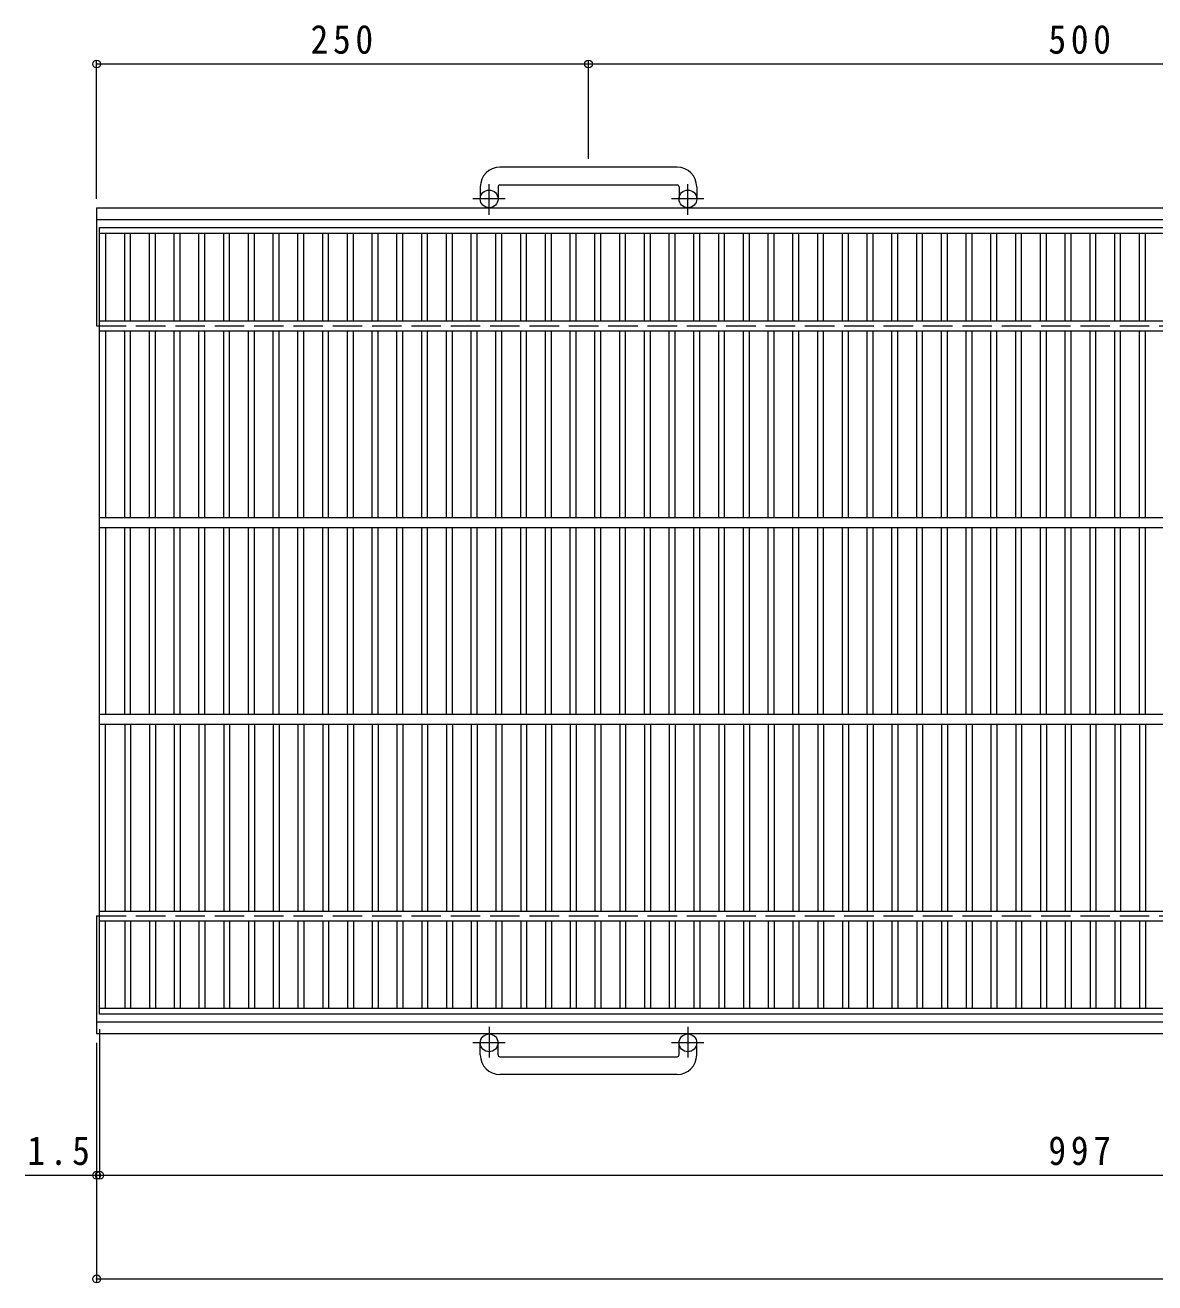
# Model space of a CAD drawing. Units: millimetres, scale not verified. Extents: x -878 to 881, y -687 to 549.
# Drawn here: x -878 to -304, y -212 to 428 of the extents above; entities that cross this region are included whole.
import ezdxf

# ---------------------------------------------------------------- set-up
doc = ezdxf.new("R2010")
doc.units = ezdxf.units.MM
doc.header["$LTSCALE"] = 5
doc.header["$PDMODE"] = 32
doc.header["$PDSIZE"] = 4
doc.linetypes.add('CHAIN1', pattern=[8, 5, -1, 1, -1])
doc.linetypes.add('DASHED3', pattern=[4, 3, -1])
for name, color, linetype, lineweight in [('A-1_ピット', 2, 'Continuous', 9), ('A-2_蓋', 3, 'Continuous', 9), ('A-4_寸法', 7, 'Continuous', 9)]:
    doc.layers.add(name, color=color, linetype=linetype, lineweight=lineweight)
doc.styles.add('ＭＳ ゴシック', font='')
doc.styles.get('ＭＳ ゴシック').set_extended_font_data('MS Gothic')

msp = doc.modelspace()

# ---------------------------------------------------------------- linework, layer by layer
at = {"layer": 'A-1_ピット'}
for p, q in [((-546.351, 355.533), (-636.351, 355.533)), ((-646.351, 345.532), (-646.351, 339.433)), ((-637.352, 345.532), (-637.352, 339.433)), ((-636.351, 346.533), (-546.351, 346.533)), ((-545.352, 345.532), (-545.352, 339.433)), ((-536.351, 345.532), (-536.351, 339.433)), ((-841.351, 334.933), (-841.351, 274.933)), ((-841.351, 334.933), (259.356, 334.933)), ((-841.351, 328.933), (259.356, 328.933)), ((-841.351, -25.068), (-841.351, -85.067)), ((259.356, -79.067), (-841.351, -79.067)), ((259.356, -85.067), (-841.351, -85.067)), ((-646.351, -95.667), (-646.351, -89.567)), ((-637.352, -95.667), (-637.352, -89.567)), ((-545.352, -95.667), (-545.352, -89.567)), ((-536.351, -95.667), (-536.351, -89.567)), ((-636.351, -96.667), (-546.351, -96.667)), ((-546.351, -105.667), (-636.351, -105.667))]:
    msp.add_line(p, q, dxfattribs=at)
at = {"layer": 'A-1_ピット', "linetype": 'CHAIN1'}
for p, q in [((-641.852, 331.325), (-641.852, 346.923)), ((-540.851, 331.325), (-540.851, 346.923)), ((-633.689, 339.433), (-650.096, 339.433)), ((-532.689, 339.433), (-549.096, 339.433)), ((-641.852, -81.46), (-641.852, -97.058)), ((-540.851, -81.46), (-540.851, -97.058)), ((-633.689, -89.567), (-650.096, -89.567)), ((-532.689, -89.567), (-549.096, -89.567))]:
    msp.add_line(p, q, dxfattribs=at)
at = {"layer": 'A-1_ピット', "linetype": 'DASHED3'}
for p, q in [((-841.351, 274.933), (259.356, 274.933)), ((-841.351, -25.068), (259.356, -25.068))]:
    msp.add_line(p, q, dxfattribs=at)
at = {"layer": 'A-1_ピット'}
for centre in [(-641.852, 339.433), (-540.852, 339.433), (-641.852, -89.567), (-540.852, -89.567)]:
    msp.add_circle(centre, 4.5, dxfattribs=at)
for centre, radius, start, end in [((-636.351, 345.532), 10, 90, 180), ((-546.351, 345.532), 10, 0, 90), ((-636.351, 345.532), 1, 90, 180), ((-546.351, 345.532), 1, 0, 90), ((-636.351, -95.667), 10, 180, 270), ((-636.351, -95.667), 1, 180, 270), ((-546.351, -95.667), 10, 270, 0), ((-546.351, -95.667), 1, 270, 0)]:
    msp.add_arc(centre, radius, start, end, dxfattribs=at)
at = {"layer": 'A-2_蓋'}
for p, q in [((-839.851, 324.933), (157.149, 324.933)), ((-839.851, -75.067), (-839.851, 324.933)), ((-839.851, 321.933), (157.149, 321.933)), ((-836.851, 321.932), (-836.851, 277.432)), ((-827.091, 277.432), (-827.091, 321.932)), ((-824.091, 277.432), (-824.091, 321.932)), ((-814.511, 277.432), (-814.511, 321.932)), ((-811.511, 277.432), (-811.511, 321.932)), ((-801.931, 277.432), (-801.931, 321.932)), ((-798.931, 277.432), (-798.931, 321.932)), ((-789.351, 277.432), (-789.351, 321.932)), ((-786.351, 277.432), (-786.351, 321.932)), ((-776.771, 277.432), (-776.771, 321.932)), ((-773.771, 277.432), (-773.771, 321.932)), ((-764.191, 277.432), (-764.191, 321.932)), ((-761.191, 277.432), (-761.191, 321.932)), ((-751.611, 277.432), (-751.611, 321.932)), ((-748.611, 277.432), (-748.611, 321.932)), ((-739.031, 277.432), (-739.031, 321.932)), ((-736.031, 277.432), (-736.031, 321.932)), ((-726.451, 277.432), (-726.451, 321.932)), ((-723.451, 277.432), (-723.451, 321.932)), ((-713.871, 277.432), (-713.871, 321.932)), ((-710.871, 277.432), (-710.871, 321.932)), ((-701.291, 277.432), (-701.291, 321.932)), ((-698.291, 277.432), (-698.291, 321.932)), ((-688.711, 277.432), (-688.711, 321.932)), ((-685.711, 277.432), (-685.711, 321.932)), ((-676.131, 277.432), (-676.131, 321.932)), ((-673.131, 277.432), (-673.131, 321.932)), ((-663.551, 277.432), (-663.551, 321.932)), ((-660.551, 277.432), (-660.551, 321.932)), ((-650.971, 277.432), (-650.971, 321.932)), ((-647.971, 277.432), (-647.971, 321.932)), ((-638.391, 277.432), (-638.391, 321.932)), ((-635.391, 277.432), (-635.391, 321.932)), ((-625.811, 277.432), (-625.811, 321.932)), ((-622.811, 277.432), (-622.811, 321.932)), ((-613.231, 277.432), (-613.231, 321.932)), ((-610.231, 277.432), (-610.231, 321.932)), ((-600.651, 277.432), (-600.651, 321.932)), ((-597.651, 277.432), (-597.651, 321.932)), ((-588.071, 277.432), (-588.071, 321.932)), ((-585.071, 277.432), (-585.071, 321.932)), ((-575.491, 277.432), (-575.491, 321.932)), ((-572.491, 277.432), (-572.491, 321.932)), ((-562.911, 277.432), (-562.911, 321.932)), ((-559.911, 277.432), (-559.911, 321.932)), ((-550.331, 277.432), (-550.331, 321.932)), ((-547.331, 277.432), (-547.331, 321.932)), ((-537.751, 277.432), (-537.751, 321.932)), ((-534.751, 277.432), (-534.751, 321.932)), ((-525.171, 277.432), (-525.171, 321.932)), ((-522.171, 277.432), (-522.171, 321.932)), ((-512.591, 277.432), (-512.591, 321.932)), ((-509.591, 277.432), (-509.591, 321.932)), ((-500.011, 277.432), (-500.011, 321.932)), ((-497.011, 277.432), (-497.011, 321.932)), ((-487.431, 277.432), (-487.431, 321.932)), ((-484.431, 277.432), (-484.431, 321.932)), ((-474.851, 277.432), (-474.851, 321.932)), ((-471.85, 277.432), (-471.85, 321.932)), ((-462.271, 277.432), (-462.271, 321.932)), ((-459.27, 277.432), (-459.27, 321.932)), ((-449.69, 277.432), (-449.69, 321.932)), ((-446.69, 277.432), (-446.69, 321.932)), ((-437.11, 277.432), (-437.11, 321.932)), ((-434.109, 277.432), (-434.109, 321.932)), ((-424.529, 277.432), (-424.529, 321.932)), ((-421.529, 277.432), (-421.529, 321.932)), ((-411.949, 277.432), (-411.949, 321.932)), ((-408.948, 277.432), (-408.948, 321.932)), ((-399.368, 277.432), (-399.368, 321.932)), ((-396.368, 277.432), (-396.368, 321.932)), ((-386.787, 277.432), (-386.787, 321.932)), ((-383.787, 277.432), (-383.787, 321.932)), ((-374.207, 277.432), (-374.207, 321.932)), ((-371.206, 277.432), (-371.206, 321.932)), ((-361.626, 277.432), (-361.626, 321.932)), ((-358.626, 277.432), (-358.626, 321.932)), ((-349.046, 277.432), (-349.046, 321.932)), ((-346.045, 277.432), (-346.045, 321.932)), ((-336.465, 277.432), (-336.465, 321.932)), ((-333.465, 277.432), (-333.465, 321.932)), ((-323.885, 277.432), (-323.885, 321.932)), ((-320.884, 277.432), (-320.884, 321.932)), ((-311.304, 277.432), (-311.304, 321.932)), ((-308.303, 277.432), (-308.303, 321.932)), ((-839.851, 277.432), (157.149, 277.432)), ((-839.851, 272.432), (157.149, 272.432)), ((-836.851, 272.432), (-836.851, 177.433)), ((-827.091, 177.433), (-827.091, 272.432)), ((-824.091, 177.433), (-824.091, 272.432)), ((-814.511, 177.433), (-814.511, 272.432)), ((-811.511, 177.433), (-811.511, 272.432)), ((-801.931, 177.433), (-801.931, 272.432)), ((-798.931, 177.433), (-798.931, 272.432)), ((-789.351, 177.433), (-789.351, 272.432)), ((-786.351, 177.433), (-786.351, 272.432)), ((-776.771, 177.433), (-776.771, 272.432)), ((-773.771, 177.433), (-773.771, 272.432)), ((-764.191, 177.433), (-764.191, 272.432)), ((-761.191, 177.433), (-761.191, 272.432)), ((-751.611, 177.433), (-751.611, 272.432)), ((-748.611, 177.433), (-748.611, 272.432)), ((-739.031, 177.433), (-739.031, 272.432)), ((-736.031, 177.433), (-736.031, 272.432)), ((-726.451, 177.433), (-726.451, 272.432)), ((-723.451, 177.433), (-723.451, 272.432)), ((-713.871, 177.433), (-713.871, 272.432)), ((-710.871, 177.433), (-710.871, 272.432)), ((-701.291, 177.433), (-701.291, 272.432)), ((-698.291, 177.433), (-698.291, 272.432)), ((-688.711, 177.433), (-688.711, 272.432)), ((-685.711, 177.433), (-685.711, 272.432)), ((-676.131, 177.433), (-676.131, 272.432)), ((-673.131, 177.433), (-673.131, 272.432)), ((-663.551, 177.433), (-663.551, 272.432)), ((-660.551, 177.433), (-660.551, 272.432)), ((-650.971, 177.433), (-650.971, 272.432)), ((-647.971, 177.433), (-647.971, 272.432)), ((-638.391, 177.433), (-638.391, 272.432)), ((-635.391, 177.433), (-635.391, 272.432)), ((-625.811, 177.433), (-625.811, 272.432)), ((-622.811, 177.433), (-622.811, 272.432)), ((-613.231, 177.433), (-613.231, 272.432)), ((-610.231, 177.433), (-610.231, 272.432)), ((-600.651, 177.433), (-600.651, 272.432)), ((-597.651, 177.433), (-597.651, 272.432)), ((-588.071, 177.433), (-588.071, 272.432)), ((-585.071, 177.433), (-585.071, 272.432)), ((-575.491, 177.433), (-575.491, 272.432)), ((-572.491, 177.433), (-572.491, 272.432)), ((-562.911, 177.433), (-562.911, 272.432)), ((-559.911, 177.433), (-559.911, 272.432)), ((-550.331, 177.433), (-550.331, 272.432)), ((-547.331, 177.433), (-547.331, 272.432)), ((-537.751, 177.433), (-537.751, 272.432)), ((-534.751, 177.433), (-534.751, 272.432)), ((-525.171, 177.433), (-525.171, 272.432)), ((-522.171, 177.433), (-522.171, 272.432)), ((-512.591, 177.433), (-512.591, 272.432)), ((-509.591, 177.433), (-509.591, 272.432)), ((-500.011, 177.433), (-500.011, 272.432)), ((-497.011, 177.433), (-497.011, 272.432)), ((-487.431, 177.433), (-487.431, 272.432)), ((-484.431, 177.433), (-484.431, 272.432)), ((-474.851, 177.433), (-474.851, 272.432)), ((-471.85, 177.433), (-471.85, 272.432)), ((-462.271, 177.433), (-462.271, 272.432)), ((-459.27, 177.433), (-459.27, 272.432)), ((-449.69, 177.433), (-449.69, 272.432)), ((-446.69, 177.433), (-446.69, 272.432)), ((-437.11, 177.433), (-437.11, 272.432)), ((-434.109, 177.433), (-434.109, 272.432)), ((-424.529, 177.433), (-424.529, 272.432)), ((-421.529, 177.433), (-421.529, 272.432)), ((-411.949, 177.433), (-411.949, 272.432)), ((-408.948, 177.433), (-408.948, 272.432)), ((-399.368, 177.433), (-399.368, 272.432)), ((-396.368, 177.433), (-396.368, 272.432)), ((-386.787, 177.433), (-386.787, 272.432)), ((-383.787, 177.433), (-383.787, 272.432)), ((-374.207, 177.433), (-374.207, 272.432)), ((-371.206, 177.433), (-371.206, 272.432)), ((-361.626, 177.433), (-361.626, 272.432)), ((-358.626, 177.433), (-358.626, 272.432)), ((-349.046, 177.433), (-349.046, 272.432)), ((-346.045, 177.433), (-346.045, 272.432)), ((-336.465, 177.433), (-336.465, 272.432)), ((-333.465, 177.433), (-333.465, 272.432)), ((-323.885, 177.433), (-323.885, 272.432)), ((-320.884, 177.433), (-320.884, 272.432)), ((-311.304, 177.433), (-311.304, 272.432)), ((-308.303, 177.433), (-308.303, 272.432)), ((-839.851, 177.433), (157.149, 177.433)), ((-839.851, 172.433), (157.149, 172.433)), ((-836.851, 172.433), (-836.851, 77.433)), ((-827.091, 77.433), (-827.091, 172.433)), ((-824.091, 77.433), (-824.091, 172.433)), ((-814.511, 77.433), (-814.511, 172.433)), ((-811.511, 77.433), (-811.511, 172.433)), ((-801.931, 77.433), (-801.931, 172.433)), ((-798.931, 77.433), (-798.931, 172.433)), ((-789.351, 77.433), (-789.351, 172.433)), ((-786.351, 77.433), (-786.351, 172.433)), ((-776.771, 77.433), (-776.771, 172.433)), ((-773.771, 77.433), (-773.771, 172.433)), ((-764.191, 77.433), (-764.191, 172.433)), ((-761.191, 77.433), (-761.191, 172.433)), ((-751.611, 77.433), (-751.611, 172.433)), ((-748.611, 77.433), (-748.611, 172.433)), ((-739.031, 77.433), (-739.031, 172.433)), ((-736.031, 77.433), (-736.031, 172.433)), ((-726.451, 77.433), (-726.451, 172.433)), ((-723.451, 77.433), (-723.451, 172.433)), ((-713.871, 77.433), (-713.871, 172.433)), ((-710.871, 77.433), (-710.871, 172.433)), ((-701.291, 77.433), (-701.291, 172.433)), ((-698.291, 77.433), (-698.291, 172.433)), ((-688.711, 77.433), (-688.711, 172.433)), ((-685.711, 77.433), (-685.711, 172.433)), ((-676.131, 77.433), (-676.131, 172.433)), ((-673.131, 77.433), (-673.131, 172.433)), ((-663.551, 77.433), (-663.551, 172.433)), ((-660.551, 77.433), (-660.551, 172.433)), ((-650.971, 77.433), (-650.971, 172.433)), ((-647.971, 77.433), (-647.971, 172.433)), ((-638.391, 77.433), (-638.391, 172.433)), ((-635.391, 77.433), (-635.391, 172.433)), ((-625.811, 77.433), (-625.811, 172.433)), ((-622.811, 77.433), (-622.811, 172.433)), ((-613.231, 77.433), (-613.231, 172.433)), ((-610.231, 77.433), (-610.231, 172.433)), ((-600.651, 77.433), (-600.651, 172.433)), ((-597.651, 77.433), (-597.651, 172.433)), ((-588.071, 77.433), (-588.071, 172.433)), ((-585.071, 77.433), (-585.071, 172.433)), ((-575.491, 77.433), (-575.491, 172.433)), ((-572.491, 77.433), (-572.491, 172.433)), ((-562.911, 77.433), (-562.911, 172.433)), ((-559.911, 77.433), (-559.911, 172.433)), ((-550.331, 77.433), (-550.331, 172.433)), ((-547.331, 77.433), (-547.331, 172.433)), ((-537.751, 77.433), (-537.751, 172.433)), ((-534.751, 77.433), (-534.751, 172.433)), ((-525.171, 77.433), (-525.171, 172.433)), ((-522.171, 77.433), (-522.171, 172.433)), ((-512.591, 77.433), (-512.591, 172.433)), ((-509.591, 77.433), (-509.591, 172.433)), ((-500.011, 77.433), (-500.011, 172.433)), ((-497.011, 77.433), (-497.011, 172.433)), ((-487.431, 77.433), (-487.431, 172.433)), ((-484.431, 77.433), (-484.431, 172.433)), ((-474.851, 77.433), (-474.851, 172.433)), ((-471.85, 77.433), (-471.85, 172.433)), ((-462.271, 77.433), (-462.271, 172.433)), ((-459.27, 77.433), (-459.27, 172.433)), ((-449.69, 77.433), (-449.69, 172.433)), ((-446.69, 77.433), (-446.69, 172.433)), ((-437.11, 77.433), (-437.11, 172.433)), ((-434.109, 77.433), (-434.109, 172.433)), ((-424.529, 77.433), (-424.529, 172.433)), ((-421.529, 77.433), (-421.529, 172.433)), ((-411.949, 77.433), (-411.949, 172.433)), ((-408.948, 77.433), (-408.948, 172.433)), ((-399.368, 77.433), (-399.368, 172.433)), ((-396.368, 77.433), (-396.368, 172.433)), ((-386.787, 77.433), (-386.787, 172.433)), ((-383.787, 77.433), (-383.787, 172.433)), ((-374.207, 77.433), (-374.207, 172.433)), ((-371.206, 77.433), (-371.206, 172.433)), ((-361.626, 77.433), (-361.626, 172.433)), ((-358.626, 77.433), (-358.626, 172.433)), ((-349.046, 77.433), (-349.046, 172.433)), ((-346.045, 77.433), (-346.045, 172.433)), ((-336.465, 77.433), (-336.465, 172.433)), ((-333.465, 77.433), (-333.465, 172.433)), ((-323.885, 77.433), (-323.885, 172.433)), ((-320.884, 77.433), (-320.884, 172.433)), ((-311.304, 77.433), (-311.304, 172.433)), ((-308.303, 77.433), (-308.303, 172.433)), ((-839.851, 77.433), (157.149, 77.433)), ((-839.851, 72.433), (157.149, 72.433)), ((-836.851, -22.567), (-836.851, 72.433)), ((-827.091, 72.433), (-827.091, -22.567)), ((-824.091, 72.433), (-824.091, -22.567)), ((-814.511, 72.433), (-814.511, -22.567)), ((-811.511, 72.433), (-811.511, -22.567)), ((-801.931, 72.433), (-801.931, -22.567)), ((-798.931, 72.433), (-798.931, -22.567)), ((-789.351, 72.433), (-789.351, -22.567)), ((-786.351, 72.433), (-786.351, -22.567)), ((-776.771, 72.433), (-776.771, -22.567)), ((-773.771, 72.433), (-773.771, -22.567)), ((-764.191, 72.433), (-764.191, -22.567)), ((-761.191, 72.433), (-761.191, -22.567)), ((-751.611, 72.433), (-751.611, -22.567)), ((-748.611, 72.433), (-748.611, -22.567)), ((-739.031, 72.433), (-739.031, -22.567)), ((-736.031, 72.433), (-736.031, -22.567)), ((-726.451, 72.433), (-726.451, -22.567)), ((-723.451, 72.433), (-723.451, -22.567)), ((-713.871, 72.433), (-713.871, -22.567)), ((-710.871, 72.433), (-710.871, -22.567)), ((-701.291, 72.433), (-701.291, -22.567)), ((-698.291, 72.433), (-698.291, -22.567)), ((-688.711, 72.433), (-688.711, -22.567)), ((-685.711, 72.433), (-685.711, -22.567)), ((-676.131, 72.433), (-676.131, -22.567)), ((-673.131, 72.433), (-673.131, -22.567)), ((-663.551, 72.433), (-663.551, -22.567)), ((-660.551, 72.433), (-660.551, -22.567)), ((-650.971, 72.433), (-650.971, -22.567)), ((-647.971, 72.433), (-647.971, -22.567)), ((-638.391, 72.433), (-638.391, -22.567)), ((-635.391, 72.433), (-635.391, -22.567)), ((-625.811, 72.433), (-625.811, -22.567)), ((-622.811, 72.433), (-622.811, -22.567)), ((-613.231, 72.433), (-613.231, -22.567)), ((-610.231, 72.433), (-610.231, -22.567)), ((-600.651, 72.433), (-600.651, -22.567)), ((-597.651, 72.433), (-597.651, -22.567)), ((-588.071, 72.433), (-588.071, -22.567)), ((-585.071, 72.433), (-585.071, -22.567)), ((-575.491, 72.433), (-575.491, -22.567)), ((-572.491, 72.433), (-572.491, -22.567)), ((-562.911, 72.433), (-562.911, -22.567)), ((-559.911, 72.433), (-559.911, -22.567)), ((-550.331, 72.433), (-550.331, -22.567)), ((-547.331, 72.433), (-547.331, -22.567)), ((-537.751, 72.433), (-537.751, -22.567)), ((-534.751, 72.433), (-534.751, -22.567)), ((-525.171, 72.433), (-525.171, -22.567)), ((-522.171, 72.433), (-522.171, -22.567)), ((-512.591, 72.433), (-512.591, -22.567)), ((-509.591, 72.433), (-509.591, -22.567)), ((-500.011, 72.433), (-500.011, -22.567)), ((-497.011, 72.433), (-497.011, -22.567)), ((-487.431, 72.433), (-487.431, -22.567)), ((-484.431, 72.433), (-484.431, -22.567)), ((-474.851, 72.433), (-474.851, -22.567)), ((-471.85, 72.433), (-471.85, -22.567)), ((-462.271, 72.433), (-462.271, -22.567)), ((-459.27, 72.433), (-459.27, -22.567)), ((-449.69, 72.433), (-449.69, -22.567)), ((-446.69, 72.433), (-446.69, -22.567)), ((-437.11, 72.433), (-437.11, -22.567)), ((-434.109, 72.433), (-434.109, -22.567)), ((-424.529, 72.433), (-424.529, -22.567)), ((-421.529, 72.433), (-421.529, -22.567)), ((-411.949, 72.433), (-411.949, -22.567)), ((-408.948, 72.433), (-408.948, -22.567)), ((-399.368, 72.433), (-399.368, -22.567)), ((-396.368, 72.433), (-396.368, -22.567)), ((-386.787, 72.433), (-386.787, -22.567)), ((-383.787, 72.433), (-383.787, -22.567)), ((-374.207, 72.433), (-374.207, -22.567)), ((-371.206, 72.433), (-371.206, -22.567)), ((-361.626, 72.433), (-361.626, -22.567)), ((-358.626, 72.433), (-358.626, -22.567)), ((-349.046, 72.433), (-349.046, -22.567)), ((-346.045, 72.433), (-346.045, -22.567)), ((-336.465, 72.433), (-336.465, -22.567)), ((-333.465, 72.433), (-333.465, -22.567)), ((-323.885, 72.433), (-323.885, -22.567)), ((-320.884, 72.433), (-320.884, -22.567)), ((-311.304, 72.433), (-311.304, -22.567)), ((-308.303, 72.433), (-308.303, -22.567)), ((-839.851, -22.567), (157.149, -22.567)), ((-839.851, -27.567), (157.149, -27.567)), ((-836.851, -72.067), (-836.851, -27.567)), ((-827.091, -27.567), (-827.091, -72.067)), ((-824.091, -27.567), (-824.091, -72.067)), ((-814.511, -27.567), (-814.511, -72.067)), ((-811.511, -27.567), (-811.511, -72.067)), ((-801.931, -27.567), (-801.931, -72.067)), ((-798.931, -27.567), (-798.931, -72.067)), ((-789.351, -27.567), (-789.351, -72.067)), ((-786.351, -27.567), (-786.351, -72.067)), ((-776.771, -27.567), (-776.771, -72.067)), ((-773.771, -27.567), (-773.771, -72.067)), ((-764.191, -27.567), (-764.191, -72.067)), ((-761.191, -27.567), (-761.191, -72.067)), ((-751.611, -27.567), (-751.611, -72.067)), ((-748.611, -27.567), (-748.611, -72.067)), ((-739.031, -27.567), (-739.031, -72.067)), ((-736.031, -27.567), (-736.031, -72.067)), ((-726.451, -27.567), (-726.451, -72.067)), ((-723.451, -27.567), (-723.451, -72.067)), ((-713.871, -27.567), (-713.871, -72.067)), ((-710.871, -27.567), (-710.871, -72.067)), ((-701.291, -27.567), (-701.291, -72.067)), ((-698.291, -27.567), (-698.291, -72.067)), ((-688.711, -27.567), (-688.711, -72.067)), ((-685.711, -27.567), (-685.711, -72.067)), ((-676.131, -27.567), (-676.131, -72.067)), ((-673.131, -27.567), (-673.131, -72.067)), ((-663.551, -27.567), (-663.551, -72.067)), ((-660.551, -27.567), (-660.551, -72.067)), ((-650.971, -27.567), (-650.971, -72.067)), ((-647.971, -27.567), (-647.971, -72.067)), ((-638.391, -27.567), (-638.391, -72.067)), ((-635.391, -27.567), (-635.391, -72.067)), ((-625.811, -27.567), (-625.811, -72.067)), ((-622.811, -27.567), (-622.811, -72.067)), ((-613.231, -27.567), (-613.231, -72.067)), ((-610.231, -27.567), (-610.231, -72.067)), ((-600.651, -27.567), (-600.651, -72.067)), ((-597.651, -27.567), (-597.651, -72.067)), ((-588.071, -27.567), (-588.071, -72.067)), ((-585.071, -27.567), (-585.071, -72.067)), ((-575.491, -27.567), (-575.491, -72.067)), ((-572.491, -27.567), (-572.491, -72.067)), ((-562.911, -27.567), (-562.911, -72.067)), ((-559.911, -27.567), (-559.911, -72.067)), ((-550.331, -27.567), (-550.331, -72.067)), ((-547.331, -27.567), (-547.331, -72.067)), ((-537.751, -27.567), (-537.751, -72.067)), ((-534.751, -27.567), (-534.751, -72.067)), ((-525.171, -27.567), (-525.171, -72.067)), ((-522.171, -27.567), (-522.171, -72.067)), ((-512.591, -27.567), (-512.591, -72.067)), ((-509.591, -27.567), (-509.591, -72.067)), ((-500.011, -27.567), (-500.011, -72.067)), ((-497.011, -27.567), (-497.011, -72.067)), ((-487.431, -27.567), (-487.431, -72.067)), ((-484.431, -27.567), (-484.431, -72.067)), ((-474.851, -27.567), (-474.851, -72.067)), ((-471.85, -27.567), (-471.85, -72.067)), ((-462.271, -27.567), (-462.271, -72.067)), ((-459.27, -27.567), (-459.27, -72.067)), ((-449.69, -27.567), (-449.69, -72.067)), ((-446.69, -27.567), (-446.69, -72.067)), ((-437.11, -27.567), (-437.11, -72.067)), ((-434.109, -27.567), (-434.109, -72.067)), ((-424.529, -27.567), (-424.529, -72.067)), ((-421.529, -27.567), (-421.529, -72.067)), ((-411.949, -27.567), (-411.949, -72.067)), ((-408.948, -27.567), (-408.948, -72.067)), ((-399.368, -27.567), (-399.368, -72.067)), ((-396.368, -27.567), (-396.368, -72.067)), ((-386.787, -27.567), (-386.787, -72.067)), ((-383.787, -27.567), (-383.787, -72.067)), ((-374.207, -27.567), (-374.207, -72.067)), ((-371.206, -27.567), (-371.206, -72.067)), ((-361.626, -27.567), (-361.626, -72.067)), ((-358.626, -27.567), (-358.626, -72.067)), ((-349.046, -27.567), (-349.046, -72.067)), ((-346.045, -27.567), (-346.045, -72.067)), ((-336.465, -27.567), (-336.465, -72.067)), ((-333.465, -27.567), (-333.465, -72.067)), ((-323.885, -27.567), (-323.885, -72.067)), ((-320.884, -27.567), (-320.884, -72.067)), ((-311.304, -27.567), (-311.304, -72.067)), ((-308.303, -27.567), (-308.303, -72.067)), ((157.149, -72.067), (-839.851, -72.067)), ((157.149, -75.067), (-839.851, -75.067))]:
    msp.add_line(p, q, dxfattribs=at)
at = {"layer": 'A-4_寸法'}
for p, q in [((-841.351, 339.433), (-841.351, 409.506)), ((-591.351, 359.823), (-591.351, 409.506)), ((-841.351, 408.006), (259.356, 408.006)), ((-839.851, -82.567), (-839.851, -158.359)), ((-841.351, -89.568), (-841.351, -211.061)), ((-877.679, -156.859), (259.356, -156.859)), ((-841.351, -209.561), (259.356, -209.561))]:
    msp.add_line(p, q, dxfattribs=at)
for p in [(-841.351, 408.006), (-591.351, 408.006), (-841.351, -156.859), (-839.851, -156.859), (-841.351, -209.561)]:
    msp.add_point(p, dxfattribs=at)

# ---------------------------------------------------------------- texts
at = {"layer": 'A-4_寸法', "color": 2, "char_height": 14.66, "attachment_point": 7, "style": 'ＭＳ ゴシック'}
for s, insert in [('\\T1.27;\\W0.9;250', (-732.601, 413.006)), ('\\T1.27;\\W0.9;500', (-357.601, 413.006)), ('\\T1.27;\\W0.9;1.5', (-876.607, -151.859)), ('\\T1.27;\\W0.9;997', (-357.601, -151.859))]:
    msp.add_mtext(s, dxfattribs=dict(at, insert=insert))

doc.saveas('drawing.dxf')
